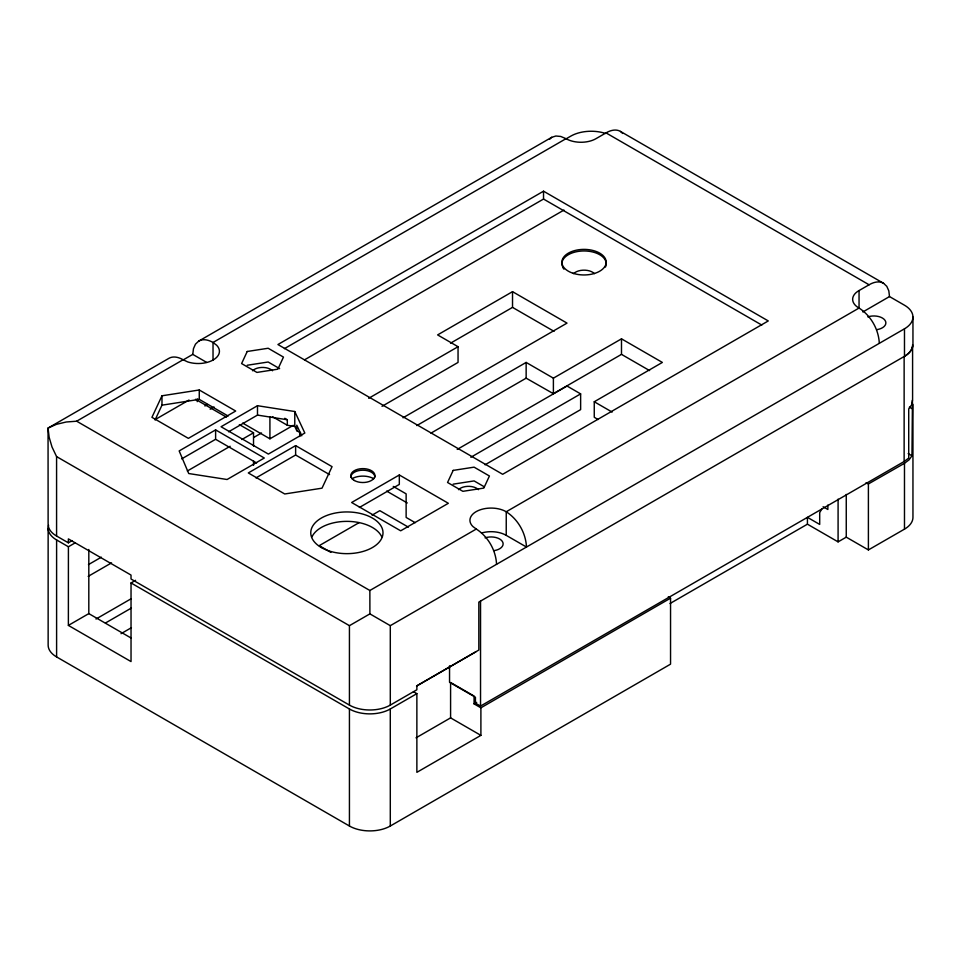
<?xml version="1.0" encoding="UTF-8"?>
<svg xmlns="http://www.w3.org/2000/svg" width="961" height="961" viewBox="0 0 961 961"><rect width="100%" height="100%" fill="white"/><g stroke="black" fill="none" stroke-linecap="round" stroke-linejoin="round"><path stroke-width="1.44" d="M135.573 580.324L131.032 582.955L131.032 661.576L68.375 625.407L68.411 546.761L75.222 542.833M68.375 625.407L88.808 613.611L88.82 549.488M506.231 535.361L506.255 511.745L859.05 308.049C870.894 315.676 878.642 329.299 879.315 343.341M182.794 360.135L192.765 354.381L193.461 348.675L195.479 344.146L198.711 341.119L551.686 137.327L555.878 136.006L560.768 136.462L566.005 138.684A21.19 12.229 0 0 0 595.976 138.684L606.019 132.894A28.53 16.469 -60 0 1 620.506 131.441L883.579 283.315L886.799 286.342L888.817 290.859L889.502 296.565L904.481 305.214A28.89 16.685 0 0 1 904.481 328.806L904.481 356.327L478.83 602.079L478.83 650.056L416.858 685.83L416.858 689.77L390.298 705.098A28.89 16.685 0 0 1 349.432 705.098L131.02 579.002L131.02 575.062L68.363 538.893L68.363 542.821L72.195 540.611M866.125 482.626L868.396 483.948L904.481 463.286L909.082 459.826L911.965 455.802L912.457 400.172M161.977 395.788L151.934 417.326L188.368 438.36L235.697 411.032L199.263 389.986L161.977 395.788L161.977 405.17L155.069 419.969M821.739 509.09L819.697 512.633L819.697 524.43L807.432 517.342L807.432 524.177L838.088 541.872L846.257 537.151L868.396 549.932L904.481 529.139A28.89 16.685 0 0 0 912.95 517.342L912.95 404.305M549.536 139.345L551.686 137.327M449.544 665.781L449.544 682.298L475.431 697.242L475.431 703.14L480.536 706.083L904.133 461.52L908.722 458.073L908.722 408.918L911.605 404.893L912.59 399.62L912.59 344.735M349.432 705.098L349.432 625.671L369.901 613.875L390.298 625.671L390.298 705.098M68.363 542.821L56.579 536.022A28.89 16.685 0 0 1 48.122 524.225L48.05 428.077L56.435 424.342L66.189 421.999L76.664 421.206L183.107 359.75L187.647 361.889A21.19 12.229 0 0 0 213.222 359.943A21.19 12.229 0 0 0 216.585 345.179L213.03 342.476A28.482 16.445 60 0 0 198.711 341.119M566.005 138.684L213.03 342.476L213.03 360.171M565.765 139.033L570.774 136.138A28.89 16.685 0 0 1 605.646 133.483M543.53 191.191L277.921 344.531L502.663 474.29L768.271 320.938L543.53 191.191L543.53 199.047L284.396 348.663M155.274 419.525L189.017 400.04M204.885 405.974L207.432 404.497M210.147 409.218L214.039 406.971M304.517 359.846L563.963 210.063M215.612 429.891L179.166 450.937L188.716 473.533L227.084 479.503L264.299 458.013L215.612 429.891L215.612 439.285L256.611 462.962M257.488 405.71L221.054 426.744L268.383 454.085L304.829 433.039L294.775 411.524L257.488 405.71L257.488 415.092L228.598 431.789M181.689 458.877L215.612 439.285M187.335 470.998L230.159 446.276M241.848 439.525L253.524 432.786L253.524 446.084M253.704 437.483L261.5 432.979M403.007 417.795L567.014 323.112L512.525 291.663L437.615 334.909L458.049 346.705L458.049 362.429L382.022 406.323M242.689 423.08L269.921 438.805L293.297 425.303M450.529 343.185L512.525 307.388L554.041 331.353M368.688 398.298L458.049 346.705M88.448 564.612L101.337 557.176M295.628 445.616L248.298 472.944L284.732 493.978L322.019 488.176L332.062 466.65L295.628 445.616L295.628 455.009L329.551 474.602M255.974 477.917L295.628 455.009M88.184 576.36L111.548 562.87M416.81 425.567L526.147 362.429L553.392 378.166L621.491 338.837L662.357 362.429L594.258 401.758L594.258 417.278L598.09 419.537M95.992 619.04L131.092 598.775M430.96 433.123L526.147 378.166L553.392 393.686L621.491 354.369L649.588 370.586M105.446 623.016L131.417 608.025M121.026 633.683L131.417 627.689M399.32 474.974L351.642 502.507L400.677 530.808L448.355 503.288L399.32 474.974L399.32 484.416L359.378 507.48M457.22 449.412L567.014 386.022L580.636 393.89L580.636 409.614L485.053 464.8M470.842 457.28L580.636 393.89M359.198 522.58L319.22 545.656L330.896 552.407M372.087 515.132L379.823 510.663L408.377 527.145M859.05 308.049L858.858 307.964A21.19 12.229 0 0 1 858.858 290.666L869.092 284.78A28.53 16.457 -60.1 0 1 883.579 283.315M76.664 421.206L369.865 590.486L476.284 529.043C488.14 536.646 495.9 550.281 496.561 564.335M862.858 311.965L889.502 296.565M390.298 625.671L904.481 328.806M416.533 686.07L475.851 651.822M131.032 582.955L349.432 708.99A28.89 16.685 0 0 0 390.286 708.99L416.87 693.638L416.87 772.332L480.896 735.369L480.896 707.813L670.55 598.162L668.279 596.853M480.896 707.813L474.073 703.884L476.68 702.383M416.017 737.832L450.697 717.807M670.021 603.52L807.432 524.177M48.134 528.154L48.146 645.131A28.89 16.685 0 0 0 56.603 656.928L349.432 826.016A28.89 16.685 0 0 0 390.298 826.016L670.55 664.159L670.55 598.162M247.217 365.252L268.155 362.009L279.639 368.652M161.977 405.17L199.263 399.368L228.165 416.053M453.172 484.152L474.097 480.92L484.32 486.819M257.488 415.092L287.315 419.753L287.315 425.255L294.775 426.42L296.793 430.72L300.649 432.955M413.458 691.704L416.87 693.638M606.019 132.894L869.092 284.78M909.37 407.128L911.965 408.617M543.53 199.047L761.785 325.058M908.181 453.616L911.965 455.802M823.096 506.735L827.865 509.486L827.865 505.066M594.258 401.758L612.133 412.077M192.765 354.381L206.699 362.417M284.756 418.275L287.315 419.753M272.407 416.642L287.315 425.255M393.265 486.422L406.131 493.846L406.131 517.438L415.212 522.688M386.658 491.083L407.26 502.975M195.491 399.283L226.436 417.146M239.337 424.594L253.524 432.786M183.107 359.75A28.482 16.445 60 0 0 168.788 358.393L48.05 428.077L49.143 437.267L52.014 446.997L56.579 456.595L349.432 625.671M480.896 735.369L450.589 717.867L450.589 682.478L474.073 696.052L474.073 703.884M48.579 525.247A28.89 16.685 0 0 0 56.603 539.95L68.411 546.761M88.808 613.611L131.008 637.972M476.284 529.043L472.896 526.52A21.154 12.217 0 0 1 478.013 510.687A21.154 12.217 0 0 1 505.87 511.552C517.919 519.096 525.799 532.887 526.484 547.049L505.87 535.157A21.154 12.217 0 0 0 481.509 533.007M620.506 131.429L622.656 133.447M301.73 435.813L296.793 425.218L296.793 430.72M369.901 613.875L369.865 590.486M912.95 317.01L912.95 344.531A28.89 16.685 0 0 1 904.481 356.327M904.481 463.286L904.481 529.139M904.133 461.52L904.133 356.531A28.89 16.685 0 0 0 912.482 346.188M868.396 483.948L868.396 549.932M859.05 290.582L859.05 308.277M846.257 494.422L846.257 537.151M838.088 499.143L838.088 541.872M621.491 338.837L621.491 354.369M553.392 378.166L553.392 393.686M526.147 362.429L526.147 378.166M512.525 291.663L512.525 307.388M480.536 601.093L480.536 706.083M390.286 708.99L390.298 826.016M349.432 708.99L349.432 826.016M299.7 432.114L299.7 436.498M294.775 411.524L294.775 426.42M269.921 416.69L269.921 438.805M253.524 460.872L253.524 465.304M199.263 389.986L199.263 399.368M197.221 398.755L197.221 401.662M56.603 539.95L56.603 656.928M56.579 456.595L56.579 536.022M867.819 316.89A12.037 6.955 0 0 1 884.961 320.253A12.037 6.955 0 0 1 876.961 329.623M485.077 537.872A12.037 6.955 0 0 1 502.219 541.235A12.037 6.955 0 0 1 494.206 550.605M350.849 477.136A12.037 6.943 0 0 1 362.886 470.193A12.037 6.943 0 0 1 374.922 477.136M351.99 478.71A15.412 8.901 0 0 1 373.781 478.71M252.527 370.766A11.556 6.667 0 0 1 272.552 370.766M458.481 489.666A11.556 6.667 0 0 1 478.494 489.666M311.989 536.815A36.122 20.854 0 0 1 346.885 521.367A36.122 20.854 0 0 1 381.769 536.815M606.103 264.852A22.151 12.793 0 0 1 605.442 267.05M563.963 269.152A22.151 12.793 0 0 1 562.641 267.05M562.221 265.969A22.151 12.793 0 0 1 582.102 251.001A22.151 12.793 0 0 1 606.187 263.746M573.609 273.633A12.037 6.955 0 0 1 594.463 273.633M247.217 351.486L241.607 363.57L256.935 372.424L277.861 369.18L283.471 357.096L268.155 348.254L247.217 351.486M453.172 470.397L447.562 482.482L462.878 491.323L483.815 488.092L489.425 476.007L474.097 467.154L453.172 470.397M354.369 480.488A12.037 6.943 0 0 0 374.514 477.377A12.037 6.943 0 0 0 359.762 468.86A12.037 6.943 0 0 0 354.369 480.488M321.334 547.542A36.122 20.854 0 0 0 381.769 538.196A36.122 20.854 0 0 0 337.527 512.657A36.122 20.854 0 0 0 321.334 547.542M572.96 273.248A22.151 12.793 0 0 0 606.187 262.173A22.151 12.793 0 0 0 572.96 251.097A22.151 12.793 0 0 0 572.96 273.248"/></g></svg>
